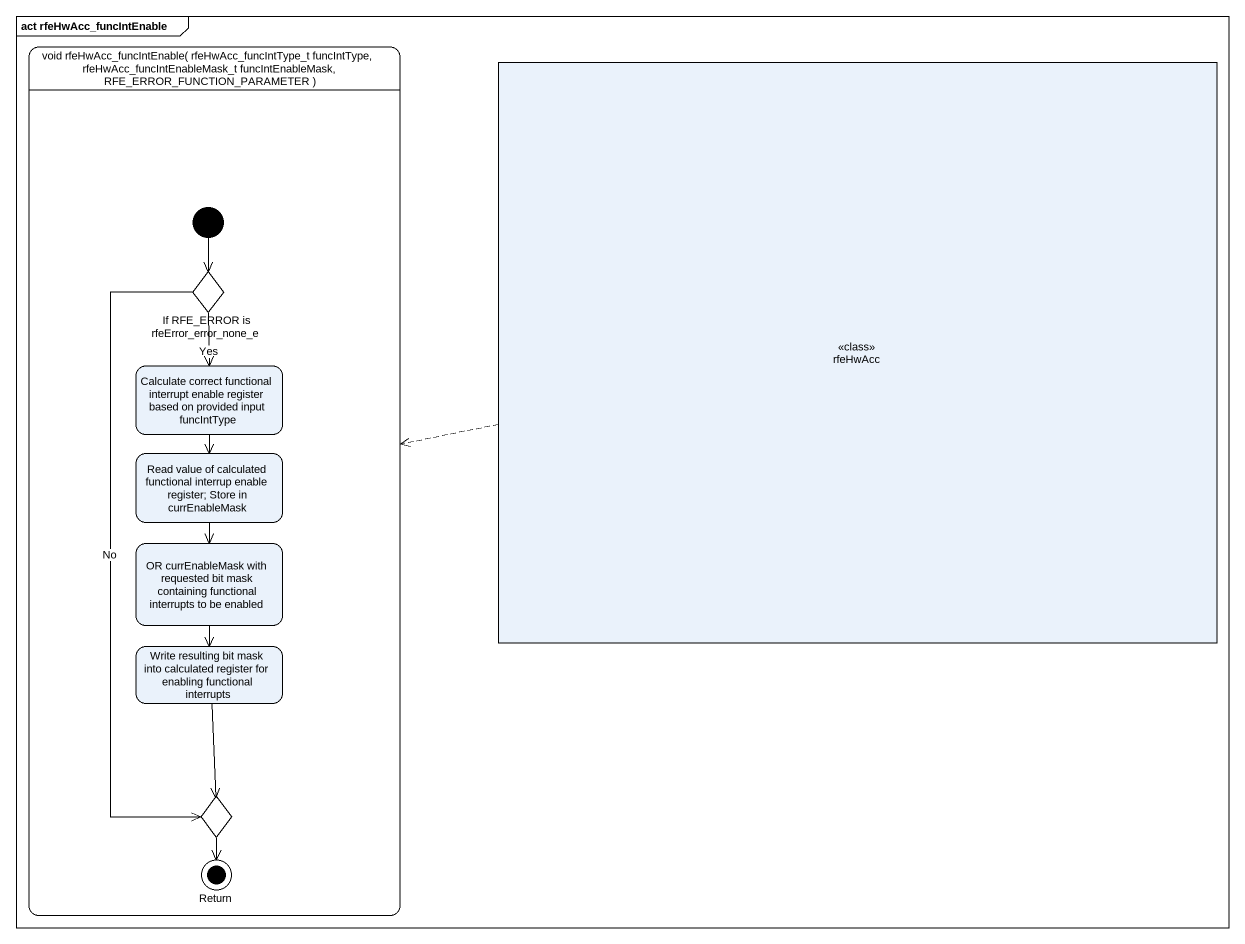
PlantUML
@startuml
mainframe act rfeHwAcc_funcIntEnable
hide empty description
state "void rfeHwAcc_funcIntEnable( rfeHwAcc_funcIntType_t funcIntType, rfeHwAcc_funcIntEnableMask_t funcIntEnableMask, RFE_ERROR_FUNCTION_PARAMETER )" as void_rfeHwAcc_funcIntEnable {
  state "If RFE_ERROR is rfeError_error_none_e" as If_RFE_ERROR_is_rfeError <<choice>>
  state "Calculate correct functional interrupt enable register based on provided input funcIntType" as Calculate_correct
  state "Read value of calculated functional interrup enable register; Store in currEnableMask" as Read_value_of_calculated
  state "OR currEnableMask with requested bit mask containing functional interrupts to be enabled" as OR_currEnableMask_with
  state "Write resulting bit mask into calculated register for enabling functional interrupts" as Write_resulting_bit_mask
  state choice1 <<choice>>
  state "Return" as Return_ <<end>>
  [*] --> If_RFE_ERROR_is_rfeError
}
state rfeHwAcc <<class>>
rfeHwAcc -left[dashed]-> void_rfeHwAcc_funcIntEnable
If_RFE_ERROR_is_rfeError --> Calculate_correct : Yes
If_RFE_ERROR_is_rfeError --> choice1 : No
Calculate_correct --> Read_value_of_calculated
Read_value_of_calculated --> OR_currEnableMask_with
OR_currEnableMask_with --> Write_resulting_bit_mask
Write_resulting_bit_mask --> choice1
choice1 --> Return_
@enduml
